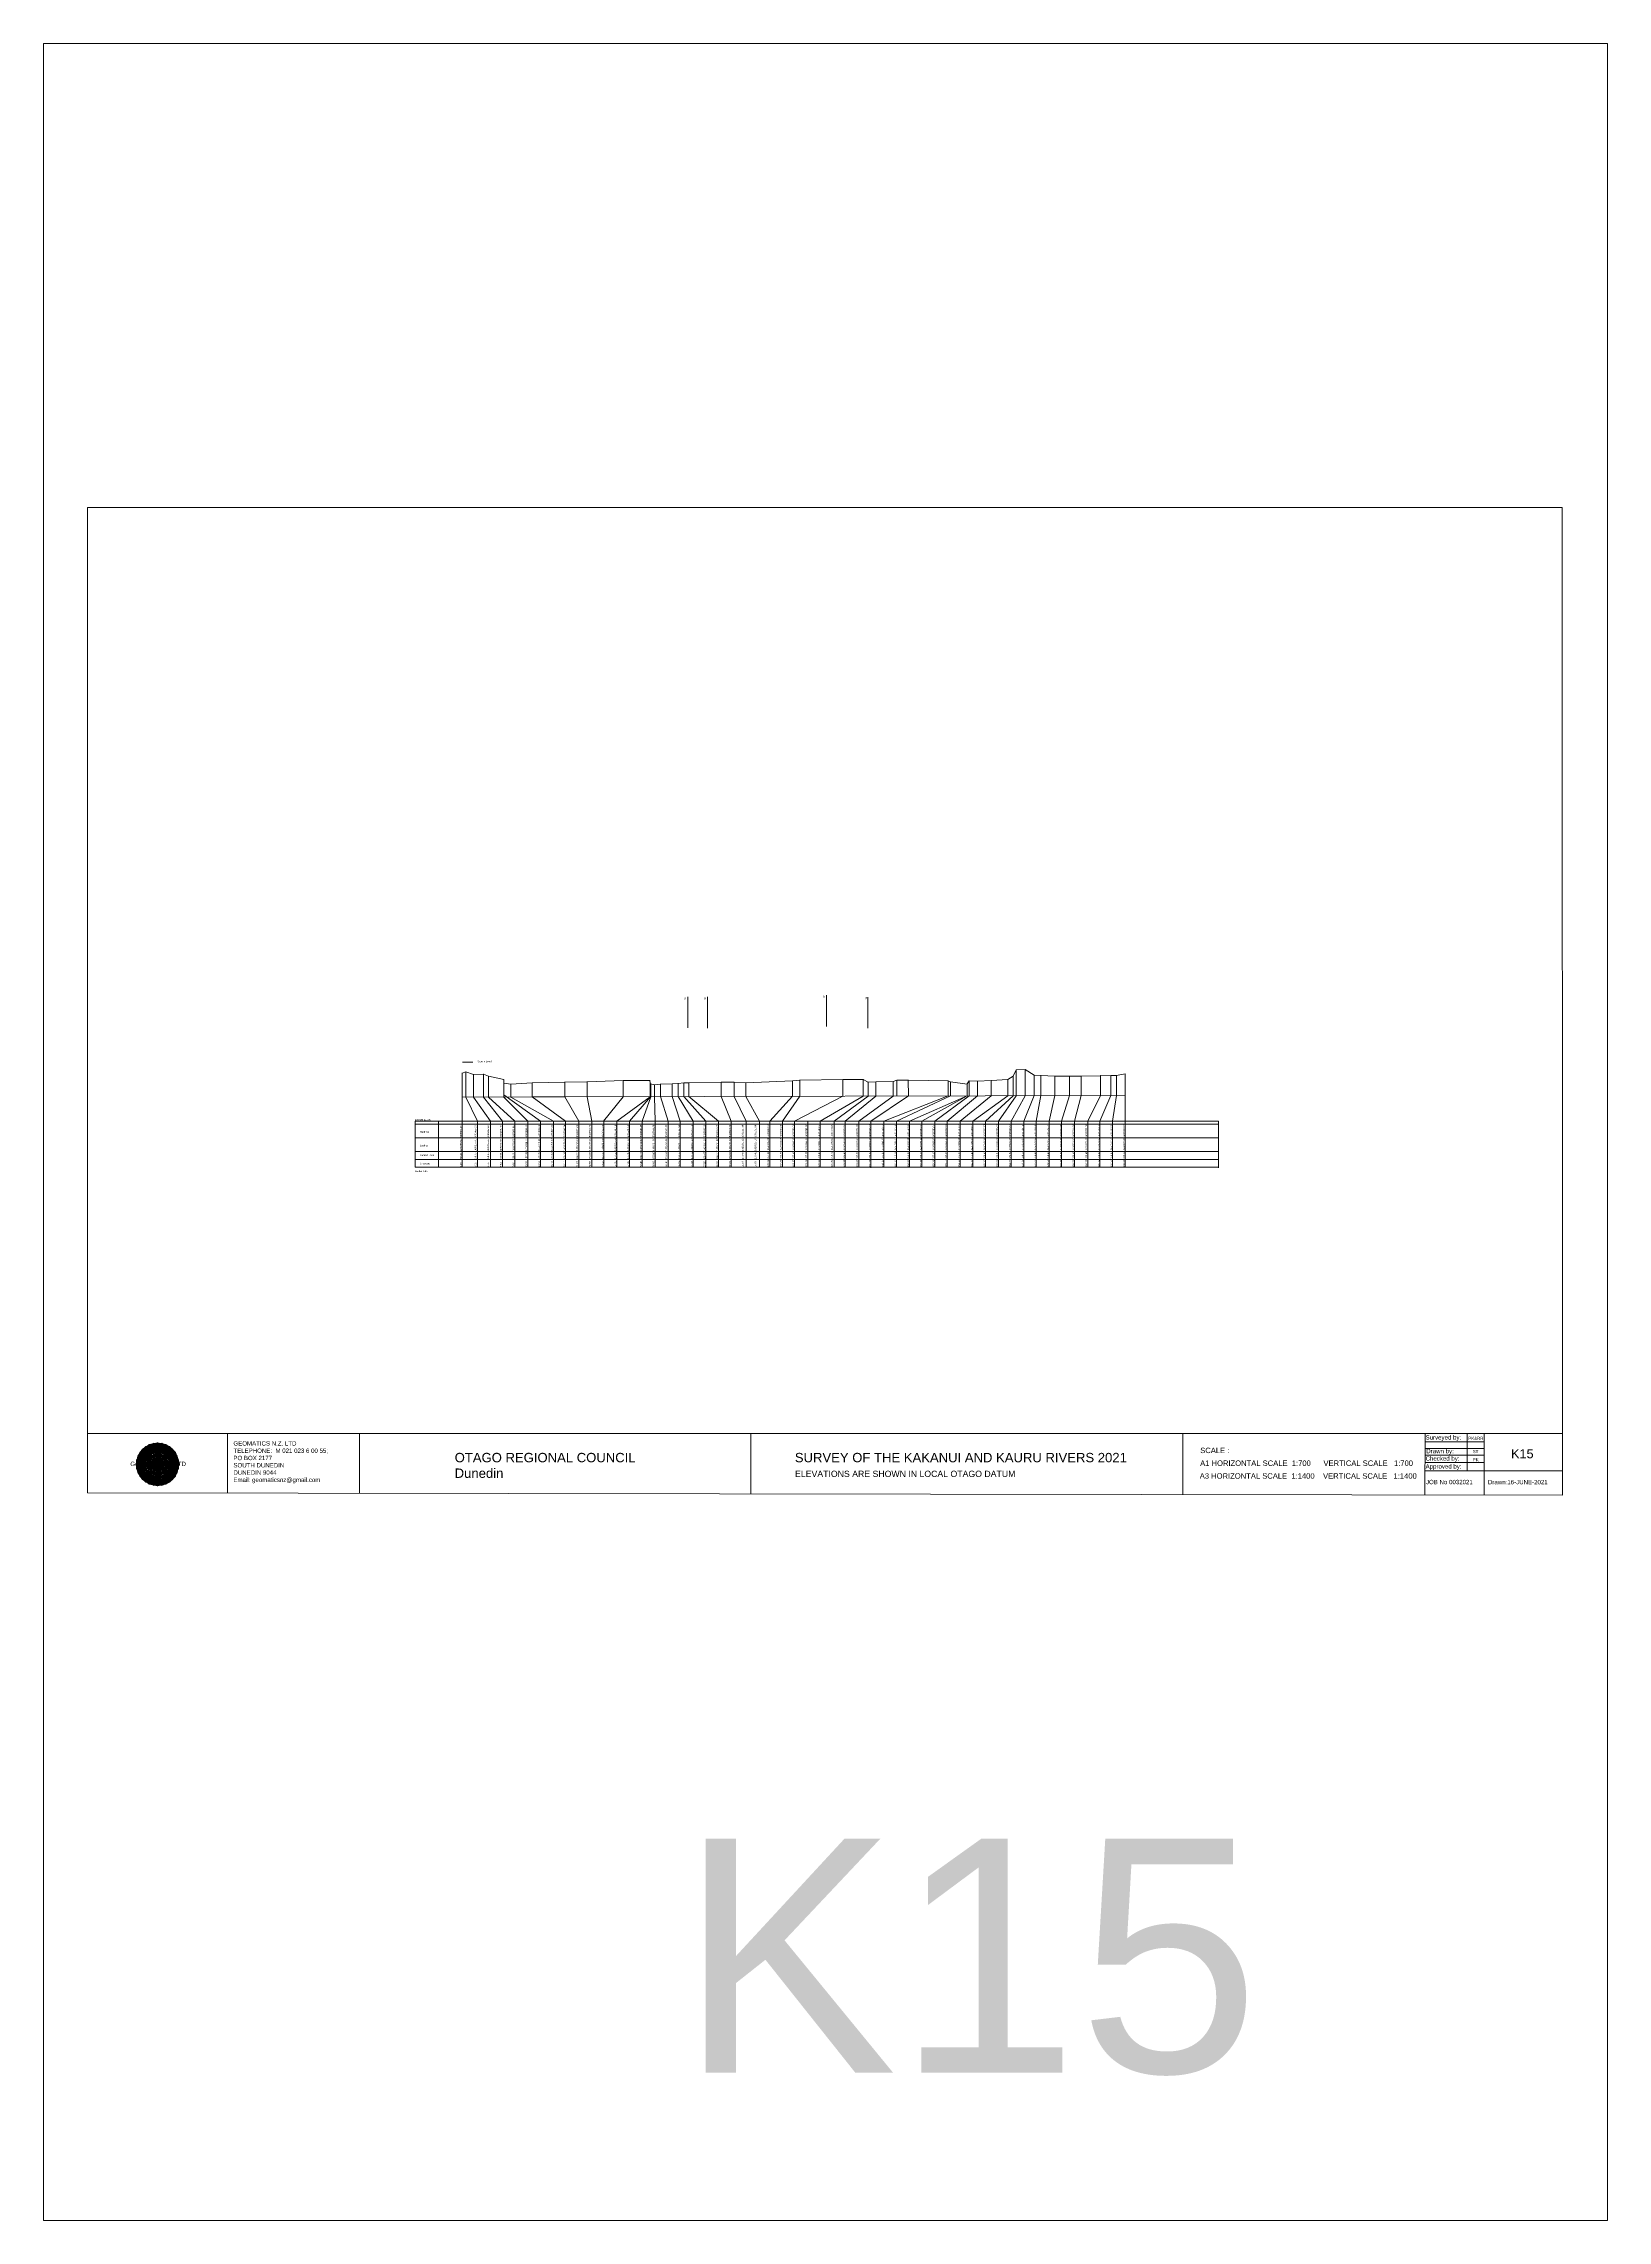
# Model space of a CAD drawing. Header units: millimetres. Extents: x -13804604 to 13046302109, y -19137686871 to 1424964600.
# Drawn here: x -2096874 to -1628470, y -184259 to 467741 of the extents above; entities that cross this region are included whole.
import ezdxf

# ---------------------------------------------------------------- set-up
doc = ezdxf.new("R2010")
doc.units = ezdxf.units.MM
doc.header["$PDMODE"] = 35
doc.header["$PDSIZE"] = 20
doc.layers.get('0').update_dxf_attribs({"lineweight": 0})
doc.layers.add('Datum revision K8-21', color=7, linetype='Continuous', lineweight=0)
doc.layers.add('geo', color=7, linetype='Continuous', lineweight=0)
doc.styles.get("Standard").update_dxf_attribs({"font": 'arial.ttf'})

# ---------------------------------------------------------------- blocks, each defined once
blk = doc.blocks.new('Geomatics_Circle_SPT')
at = {"layer": 'geo', "color": 2, "linetype": 'Continuous', "lineweight": 0}
for p, q in [((0, 25.2), (-25.2, 0)), ((-24.7, 4.9), (-4.9, 24.7)), ((-24.7, -4.9), (4.9, 24.7)), ((4.9, -24.7), (-24.7, 4.9)), ((-24.7, 0), (0, -24.7)), ((-9.7, 23.3), (-23.3, 9.6)), ((9.7, 23.3), (-23.3, -9.7)), ((-23.3, 9.7), (9.7, -23.3)), ((-21, 14), (-14, 21)), ((-21, -14), (14, 21)), ((14, -21), (-21, 14)), ((0, 0), (-17.8, 17.8)), ((0, 0), (-17.8, -17.8)), ((-14, 21), (21, -14)), ((21, 14), (-14, -21)), ((23.3, -9.7), (-9.7, 23.3)), ((-9.7, -23.3), (23.3, 9.7)), ((-4.9, 24.7), (24.7, -4.9)), ((24.7, 4.9), (-4.9, -24.7)), ((25.2, 0), (0, 25.2)), ((0, 0), (17.8, 17.8)), ((0, 0), (17.8, -17.8)), ((0, -24.8), (25.2, 0)), ((4.9, 24.7), (24.7, 4.9)), ((23.3, 9.7), (9.7, 23.3)), ((14, 21), (21, 14)), ((17.8, 18.1), (17.8, 18.1)), ((-4.9, -24.7), (-24.7, -4.9)), ((-23.3, -9.7), (-9.7, -23.3)), ((-14, -21), (-21, -14)), ((-17.8, -17.8), (-17.8, -17.8)), ((24.7, -4.9), (4.9, -24.7)), ((4.9, -24.7), (4.9, -24.7)), ((9.7, -23.3), (23.3, -9.7)), ((21, -14), (14, -21)), ((18.1, -17.8), (18.1, -17.8))]:
    blk.add_line(p, q, dxfattribs=at)
at = {"layer": 'geo', "color": 1, "linetype": 'Continuous', "lineweight": 0}
for p, q in [((-25.2, 0), (9.7, 23.3)), ((-25.2, 0), (-9.6, 23.3)), ((-25.2, 0), (23.3, 9.7)), ((-25.2, 0), (-23.3, 9.7)), ((-23.3, -9.7), (-25.2, 0)), ((-9.6, -23.3), (-25.2, 0)), ((9.7, -23.3), (-25.2, 0)), ((-4.9, 24.8), (-24.7, -4.9)), ((4.9, 24.7), (-24.7, 4.9)), ((14, 21), (-24.7, -4.9)), ((-14, 21), (-24.7, 4.9)), ((21, 14), (-24.7, 4.9)), ((-21, 14), (-24.7, -4.9)), ((0, 0), (-24.7, 4.9)), ((-24.7, 4.9), (-21, -14)), ((-24.7, 4.9), (-4.9, -24.7)), ((-24.7, 4.9), (14, -21)), ((-24.7, 4.9), (-24.7, 4.9)), ((0, 0), (-24.7, -4.9)), ((-23.3, 9.7), (0, 25.2)), ((-23.3, -9.6), (0, 25.2)), ((-23.3, -9.6), (17.8, 17.8)), ((-23.3, 9.7), (-17.8, 17.9)), ((-23.3, -9.6), (-17.8, 17.9)), ((-23.3, 9.7), (17.8, 17.8)), ((-17.8, -17.8), (-23.3, 9.7)), ((0, -25.2), (-23.3, 9.7)), ((-23.3, 9.7), (17.8, -17.8)), ((-23.3, 9.7), (25.2, 0)), ((-23.3, 9.4), (-23.3, 9.4)), ((-23.3, -9.7), (25.2, 0)), ((4.9, 24.8), (-21, -14)), ((-4.9, 24.7), (-21, 14)), ((14, 21), (-21, 14)), ((-14, 21), (-21, -14)), ((0, 0), (-21, 14)), ((-21, 14), (-14, -21)), ((-21, 14), (4.9, -24.7)), ((-21, 14), (-21, 14)), ((24.7, 4.9), (-21, 14)), ((0, 0), (-21, -14)), ((-17.9, 17.6), (-17.9, 17.6)), ((-17.8, 17.8), (9.7, 23.3)), ((-17.8, 17.8), (-9.6, 23.3)), ((-17.8, -17.8), (9.7, 23.3)), ((-17.8, -17.8), (-9.7, 23.3)), ((-9.7, -23.3), (-17.8, 17.8)), ((-17.8, 17.8), (9.7, -23.3)), ((-17.8, 17.8), (23.3, -9.6)), ((-17.8, 17.8), (23.3, 9.7)), ((-17.8, -17.8), (23.3, 9.7)), ((4.9, 24.7), (-14, 21)), ((-4.9, 24.7), (-14, -20.9)), ((0, 0), (-14, 21)), ((-14, 21), (-4.9, -24.7)), ((-14, 21), (-14, 21)), ((24.7, -4.9), (-14, 21)), ((21, 14), (-14, 21)), ((-14, -21), (24.7, 4.9)), ((0, 0), (-14, -21)), ((-9.8, 23.1), (-9.8, 23.1)), ((-9.7, 23.3), (0, 25.2)), ((-9.7, 23.3), (0, -25.2)), ((-9.7, -23.3), (0, 25.2)), ((-9.6, 23.3), (17.8, -17.8)), ((-9.6, 23.3), (25.2, 0)), ((-9.6, 23.3), (17.8, 17.8)), ((-9.6, -23.3), (17.8, 17.9)), ((25.2, 0), (-9.6, -23.3)), ((0, 0), (-4.9, 24.7)), ((-4.9, 24.7), (-4.9, 24.7)), ((21, -14), (-4.9, 24.7)), ((24.8, 4.9), (-4.9, 24.7)), ((14, 21), (-4.9, 24.7)), ((-4.9, -24.7), (21, 14)), ((0, 0), (-4.9, -24.7)), ((-0.2, 25.1), (-0.2, 25.1)), ((0, 25.2), (9.7, -23.3)), ((0, 25.2), (23.3, -9.7)), ((0, 25.2), (23.3, 9.7)), ((0, 25.2), (9.7, 23.3)), ((0, 0), (4.9, 24.7)), ((0, -25.2), (9.7, 23.3)), ((0, 0), (14, 21)), ((0, 0), (21, 14)), ((23.3, 9.7), (0, -25.2)), ((0, 0), (24.8, 4.9)), ((0, 0), (4.9, -24.7)), ((0, 0), (14, -21)), ((0, 0), (21, -14)), ((0, 0), (24.8, -4.9)), ((21, 14), (4.9, 24.8)), ((14, -21), (4.9, 24.7)), ((24.7, -4.9), (4.9, 24.7)), ((4.9, 24.7), (4.9, 24.7)), ((4.9, -24.7), (14, 21)), ((4.9, -24.7), (24.7, 4.9)), ((9.4, 23.3), (9.4, 23.3)), ((9.7, 23.3), (17.8, -17.8)), ((9.7, 23.3), (25.2, 0)), ((9.7, 23.3), (17.8, 17.9)), ((17.8, 17.8), (9.7, -23.3)), ((25.2, 0), (9.7, -23.3)), ((21, -14), (14, 21)), ((24.7, 4.9), (14, 21)), ((14, 21), (14, 21)), ((14, -21), (21, 14)), ((17.6, 17.9), (17.6, 17.9)), ((17.8, 17.8), (23.3, -9.7)), ((17.8, 17.8), (23.3, 9.7)), ((23.3, 9.7), (17.8, -17.8)), ((24.7, -4.9), (21, 14)), ((21, 14), (21, 14)), ((21, -14), (24.7, 4.9)), ((23.1, 9.8), (23.1, 9.8)), ((23.3, 9.7), (25.2, 0)), ((25.2, 0), (23.3, -9.6)), ((24.7, 4.9), (24.7, 4.9)), ((25.1, 0.2), (25.1, 0.2)), ((-25.2, 0), (23.3, -9.7)), ((-25.1, -0.2), (-25.1, -0.2)), ((-24.7, -4.9), (-24.7, -4.9)), ((-24.7, -4.9), (-14, -21)), ((-24.7, -4.9), (4.9, -24.7)), ((-24.7, -4.9), (21, -14)), ((-17.8, -17.8), (-23.3, -9.7)), ((0, -25.2), (-23.3, -9.6)), ((17.8, -17.8), (-23.3, -9.6)), ((-23.1, -9.8), (-23.1, -9.8)), ((-21, -14), (24.7, -4.9)), ((-21, -14), (-21, -14)), ((-21, -14), (-4.9, -24.7)), ((-21, -14), (14, -21)), ((23.3, -9.7), (-17.8, -17.8)), ((-9.6, -23.3), (-17.8, -17.8)), ((9.7, -23.3), (-17.8, -17.8)), ((-17.6, -17.9), (-17.6, -17.9)), ((-14, -21), (21, -14)), ((-14, -21), (-14, -21)), ((-14, -21), (4.9, -24.7)), ((17.8, -17.8), (-9.7, -23.3)), ((0, -25.2), (-9.7, -23.3)), ((-9.4, -23.3), (-9.4, -23.3)), ((-4.9, -24.7), (24.7, -4.9)), ((-4.9, -24.7), (14, -21)), ((-4.9, -24.7), (-4.9, -24.7)), ((23.3, -9.6), (0, -25.2)), ((9.7, -23.3), (0, -25.2)), ((0.2, -25.1), (0.2, -25.1)), ((4.9, -24.7), (21, -14)), ((4.9, -24.7), (4.9, -24.7)), ((17.8, -17.8), (9.7, -23.3)), ((9.8, -23.1), (9.8, -23.1)), ((14, -21), (24.7, -4.9)), ((14, -21), (14, -21)), ((23.3, -9.6), (17.8, -17.8)), ((17.9, -17.6), (17.9, -17.6)), ((21, -14), (21, -14)), ((23.3, -9.4), (23.3, -9.4)), ((24.7, -4.9), (24.7, -4.9))]:
    blk.add_line(p, q, dxfattribs=at)
at = {"layer": 'geo', "color": 114, "linetype": 'Continuous', "lineweight": 0}
for p, q in [((17.9, 17.8), (-25.2, 0)), ((-24.7, 4.9), (14, 21)), ((-24.7, -4.9), (21, 14)), ((-14, -21), (-24.7, 4.9)), ((9.7, 23.3), (-23.3, 9.7)), ((0, 0), (-23.3, 9.7)), ((-23.3, 9.7), (-9.7, -23.3)), ((0, 0), (-23.3, -9.7)), ((-4.9, -24.7), (-21, 14)), ((-20.9, 14), (4.9, 24.7)), ((24.8, 4.9), (-20.9, -14)), ((0, 25.2), (-17.8, 17.8)), ((-17.8, 17.8), (0, -25.2)), ((-14, 21), (-4.9, 24.7)), ((4.9, -24.7), (-14, 21)), ((0, 0), (-9.7, 23.3)), ((0, 0), (-9.7, -23.3)), ((-4.9, 24.7), (14, -21)), ((17.8, -17.8), (0, 25.2)), ((0, 0), (9.7, 23.3)), ((0, 0), (23.3, 9.7)), ((0, 0), (9.7, -23.3)), ((0, 0), (23.3, -9.7)), ((4.9, 24.7), (21, -14)), ((23.3, -9.7), (9.7, 23.3)), ((14, 21), (24.7, -4.9)), ((25.2, 0), (17.8, 17.8)), ((21, 14), (24.7, 4.9)), ((-25.2, 0), (-17.8, -17.8)), ((-21, -14), (-24.7, -4.9)), ((-17.8, -17.8), (25.2, 0)), ((24.8, -4.9), (-14, -21)), ((-9.6, -23.3), (23.3, -9.7)), ((21, -14), (-4.9, -24.8)), ((0, -25.2), (17.9, -17.8)), ((14, -21), (4.9, -24.8))]:
    blk.add_line(p, q, dxfattribs=at)
at = {"layer": 'geo', "color": 250, "linetype": 'Continuous', "lineweight": 0}
for p, q in [((0, 0), (-25.2, 0)), ((24.7, 4.9), (-24.7, 4.9)), ((-24.7, 4.9), (-24.7, -4.9)), ((-23.3, 9.7), (23.3, 9.7)), ((-23.3, 9.7), (-23.3, 9.7)), ((-23.3, -9.7), (-23.3, 9.7)), ((21, 14), (-21, 14)), ((-21, 14), (-21, -14)), ((-17.8, 17.8), (17.8, 17.8)), ((-17.8, -17.8), (-17.8, 17.8)), ((-14, 21), (-14, 21)), ((14, 21), (-14, 21)), ((-14, 20.9), (-14, -21)), ((-9.7, 23.3), (9.7, 23.3)), ((-9.7, -23.3), (-9.7, 23.3)), ((-4.9, 24.7), (4.9, 24.7)), ((-4.9, 24.7), (-4.9, -24.7)), ((0, 0), (0, 25.2)), ((0, 0), (0, -25.2)), ((0, 0), (25.2, 0)), ((4.9, 24.7), (4.9, -24.7)), ((9.7, -23.3), (9.7, 23.3)), ((14, 21), (14, -21)), ((17.8, -17.8), (17.8, 17.8)), ((21, 14), (21, 14)), ((21, -14), (21, 14)), ((23.3, 9.7), (23.3, -9.7)), ((24.7, 4.9), (24.7, 4.9)), ((24.7, -4.9), (24.7, 4.9)), ((-24.7, -4.9), (24.7, -4.9)), ((23.3, -9.7), (-23.3, -9.7)), ((-21, -14), (21, -14)), ((17.8, -17.8), (-17.8, -17.8)), ((-14, -21), (14, -21)), ((9.7, -23.3), (-9.7, -23.3)), ((-4.9, -24.7), (4.9, -24.7))]:
    blk.add_line(p, q, dxfattribs=at)
blk = doc.blocks.new('GeomaticsNZ TITLE BLOCK')
at = {"color": 7, "linetype": 'Continuous', "lineweight": 0}
for p, q in [((0, 94.9), (0, 1579.2)), ((0, 1579.2), (2363.4, 1579.2)), ((2363.4, 1579.2), (2364, 94.9)), ((2364, 94.9), (0, 94.9)), ((0, 94.9), (0, 0)), ((15.9, 94.9), (2364, 94.9)), ((224.3, 95.2), (224.3, -0.3)), ((2364, 94.9), (382.6, 94.9)), ((435.8, 95.2), (435.8, -0.7)), ((1063.4, 94.9), (1063.4, -2.4)), ((1755.4, 94.9), (1755.4, -2.6)), ((2143.9, 94.9), (2143.7, -3)), ((2143.9, 81.9), (2238.6, 81.7)), ((2143.9, 71), (2238.6, 71)), ((2211.5, 94.9), (2211.5, 36.1)), ((2238.6, 94.8), (2238.6, -3.2)), ((2364, -3.5), (2364, 94.9)), ((2143.6, 60.4), (2238.6, 60.4)), ((2143.8, 48.6), (2238.6, 48.6)), ((2143.8, 35.4), (2364, 35.3)), ((0, 0), (2364, -3.5))]:
    blk.add_line(p, q, dxfattribs=at)
at = {"color": 7, "linetype": 'Continuous', "lineweight": 0, "xscale": 1.36, "yscale": 1.36, "zscale": 1.36}
blk.add_blockref('Geomatics_Circle_SPT', (112.4, 45.7), dxfattribs=at)
at = {"color": 7, "linetype": 'Continuous', "lineweight": 0}
for s, p in [('PK&RR', (2213.2, 84.8)), ('ST', (2220.3, 63.6)), ('PK', (2220.4, 50.6))]:
    blk.add_text(s, height=5, dxfattribs=at).set_placement(p)
at = {"color": 7, "linetype": 'Continuous', "lineweight": 0, "attachment_point": 1}
for s, width, heights, insert, char_height in [('{\\C256;GEOMATICS N.Z. LTD                   \\PTELEPHONE:  M 021 023 6 00 55;\\PPO BOX 2177\\PSOUTH DUNEDIN\\PDUNEDIN 9044\\PEmail: geomaticsnz@gmail.com}', 3535.727, [94.7], (234, 82.7), 7), ('{\\C256;Surveyed by:}', 3535.727, [0], (2144.7, 92.4), 7), ('{\\C256;Drawn by:}', 3535.727, [0], (2145.8, 70.4), 7), ('{\\C256;Geomatics N.Z. LTD                   }', 125.079, [15.8], (68.8, 49.9), 7), ('{\\C256;OTAGO REGIONAL COUNCIL\\PDunedin}', 3535.727, [0], (588.6, 64), 15), ('{\\C256;SURVEY OF THE KAKANUI AND KAURU RIVERS 2021}', 3535.727, [0], (1133.8, 64), 15), ('{\\C256;ELEVATIONS ARE SHOWN IN LOCAL OTAGO DATUM}', 3535.727, [0], (1134.1, 35.4), 10), ('{\\C256;Approved by:}', 3535.727, [0], (2144.7, 45.9), 7), ('{\\C256;Checked by:}', 3535.727, [0], (2144.7, 58.6), 7), ('{\\C256;JOB No 0032021}', 3535.727, [0], (2145.3, 20.8), 7), ('{\\C256;Drawn:16-JUNE-2021}', 3535.727, [0], (2244.7, 20.7), 7)]:
    blk.add_mtext_dynamic_manual_height_columns(s, width=width, gutter_width=159, heights=heights, dxfattribs=dict(at, insert=insert, char_height=char_height))

msp = doc.modelspace()

# ---------------------------------------------------------------- linework, layer by layer
at = {"lineweight": 0}
for p, q in [((-1971511.427, 159405), (-1971511.427, 135602.182)), ((-1772913.357, 159180), (-1772913.357, 131248.305)), ((-1968094.538, 152177.027), (-1962964.289, 145000)), ((-1965067.792, 152185.085), (-1959406.363, 145000)), ((-1963584.923, 152189.033), (-1955753.499, 145000)), ((-1959025.095, 152201.172), (-1951872.671, 145000)), ((-1959000.073, 152827.484), (-1948054.44, 145000)), ((-1944152.745, 145000), (-1956884.498, 152206.871)), ((-1950498.746, 152223.871), (-1940502.979, 145000)), ((-1934043.251, 152267.68), (-1932648.86, 145000)), ((-1923247.463, 152296.421), (-1929159.811, 145000)), ((-1915208.927, 152317.821), (-1925174.516, 145000)), ((-1915116.659, 152318.067), (-1921383.139, 145000)), ((-1915029.132, 152318.3), (-1917607.826, 145000)), ((-1913919.802, 152321.253), (-1913720.164, 145000)), ((-1912123.619, 152326.035), (-1909816.334, 145000)), ((-1908609.451, 152335.39), (-1906175.135, 145000)), ((-1906777.498, 152340.267), (-1902326.236, 145000)), ((-1962964.289, 131248.305), (-1962964.289, 145000)), ((-1959406.363, 145000), (-1959406.363, 131248.305)), ((-1955753.499, 145000), (-1955753.499, 131248.305)), ((-1951872.671, 145000), (-1951872.671, 131248.305)), ((-1948054.44, 145000), (-1948054.44, 131248.305)), ((-1944152.745, 145000), (-1944152.745, 131248.305)), ((-1940502.979, 145000), (-1940502.979, 131248.305)), ((-1932648.86, 145000), (-1932648.86, 131248.305)), ((-1929046.218, 145000), (-1929046.218, 131248.305)), ((-1925174.516, 145000), (-1925174.516, 131248.305)), ((-1921383.139, 145000), (-1921383.139, 131248.305)), ((-1917607.826, 145000), (-1917607.826, 131248.305)), ((-1913720.164, 145000), (-1913720.164, 131248.305)), ((-1909816.334, 145000), (-1909816.334, 131248.305)), ((-1906175.135, 145000), (-1906175.135, 131248.305)), ((-1902326.236, 145000), (-1902326.236, 131248.305)), ((-1898526.951, 145000), (-1898526.951, 131025.918)), ((-1894739.439, 145000), (-1894739.439, 131248.305)), ((-1890879.968, 145000), (-1890879.968, 131248.305)), ((-1886469.217, 145000), (-1886469.217, 131248.305)), ((-1882471.901, 145000), (-1882471.901, 131248.305)), ((-1879356.796, 145000), (-1879356.796, 131248.305)), ((-1875589.049, 145000), (-1875589.049, 131248.305)), ((-1871911.783, 145000), (-1871911.783, 131248.305)), ((-1867940.481, 145000), (-1867940.481, 131248.305)), ((-1864231.292, 145000), (-1864231.292, 131248.305)), ((-1860048.039, 145000), (-1860048.039, 131248.305)), ((-1856785.554, 145000), (-1856785.554, 131248.305)), ((-1852736.519, 145000), (-1852736.519, 131248.305)), ((-1845235.331, 145000), (-1845235.331, 131248.305)), ((-1841386.432, 145000), (-1841386.432, 131248.305)), ((-1837467.573, 145000), (-1837467.573, 131248.305)), ((-1833801.086, 145000), (-1833801.086, 131248.305)), ((-1829920.161, 145000), (-1829920.161, 131248.305)), ((-1826187.756, 145000), (-1826187.756, 131248.305)), ((-1822335.644, 145000), (-1822335.644, 131248.305)), ((-1818505.193, 145000), (-1818505.193, 131248.305)), ((-1814739.208, 145000), (-1814739.208, 131248.305)), ((-1810905.958, 145000), (-1810905.958, 131248.305)), ((-1807079.549, 145000), (-1807079.549, 131248.305)), ((-1803296.36, 145000), (-1803296.36, 131248.305)), ((-1799556.389, 145000), (-1799556.389, 131248.305)), ((-1795708.319, 145000), (-1795708.319, 131248.305)), ((-1791982.341, 145000), (-1791982.341, 131248.305)), ((-1788076.852, 145000), (-1788076.852, 131248.305)), ((-1784149.701, 145000), (-1784149.701, 131248.305)), ((-1780480.001, 145000), (-1780480.001, 131248.305)), ((-1776756.199, 145000), (-1776756.199, 131248.305))]:
    msp.add_line(p, q, dxfattribs=at)
at = {"color": 1, "linetype": 'Continuous', "lineweight": 0}
msp.add_line((-1971346.786, 162675.782), (-1968274.613, 162675.782), dxfattribs=at)
at = {"color": 7, "lineweight": 0}
for p, q in [((-1968094.538, 158945), (-1968094.538, 152177.027)), ((-1965067.792, 159055), (-1965067.792, 152185.085)), ((-1963584.923, 158415), (-1963584.923, 152189.033)), ((-1959025.095, 157425), (-1959025.095, 152201.172)), ((-1950498.746, 156495), (-1950498.746, 152223.871)), ((-1940732.091, 156706), (-1940720.228, 152249.904)), ((-1934043.251, 156816), (-1934043.251, 152267.68)), ((-1923247.463, 157166), (-1923247.463, 152296.421)), ((-1903619.208, 156507), (-1903619.208, 152348.676)), ((-1893871.118, 156617), (-1893871.118, 152374.627)), ((-1890071.764, 156687), (-1890071.764, 152384.742)), ((-1872516.999, 157077), (-1872516.999, 152431.477)), ((-1870404.239, 157288), (-1870404.239, 152437.101)), ((-1857435.322, 157468), (-1857435.322, 152471.628)), ((-1851356.011, 157408), (-1851356.011, 152487.812)), ((-1849940.182, 156628), (-1849940.182, 152491.582)), ((-1847605.746, 156718), (-1847605.746, 152497.796)), ((-1842430.174, 156818), (-1842430.174, 152511.575)), ((-1841278.94, 157278), (-1841278.94, 152514.64)), ((-1825970.398, 157065.32), (-1825970.398, 152555.395)), ((-1825226.917, 156739), (-1825226.917, 152557.374)), ((-1819644.862, 157029), (-1819644.862, 152572.235)), ((-1817162.812, 156999), (-1817162.812, 152578.842)), ((-1813051.996, 157129), (-1813051.996, 152589.786)), ((-1808103.674, 157469), (-1808103.674, 152602.96)), ((-1806458.074, 158459), (-1806458.074, 152607.341)), ((-1805543.968, 160339), (-1805543.968, 152609.775)), ((-1802884.268, 160419), (-1802884.268, 152616.855)), ((-1800221.587, 158740), (-1800221.587, 152623.944)), ((-1798148.188, 158620), (-1798148.188, 152629.464)), ((-1793984.942, 158490), (-1793984.942, 152640.547)), ((-1789638.683, 158440), (-1789638.683, 152652.118)), ((-1786075.54, 158470), (-1786075.54, 152661.604)), ((-1780272.622, 158610), (-1780272.622, 152677.053)), ((-1777213.827, 158620), (-1777213.827, 152685.196)), ((-1775534.32, 158670), (-1775534.32, 152689.667)), ((-1959000.073, 156345), (-1959000.073, 152827.484)), ((-1956884.498, 156095), (-1956884.498, 152206.871)), ((-1915208.927, 156446), (-1915208.927, 152317.821)), ((-1915116.659, 156186), (-1915116.659, 152318.067)), ((-1915029.132, 156164.061), (-1915029.132, 152318.3)), ((-1913919.802, 155886), (-1913919.802, 152321.253)), ((-1912123.619, 156056), (-1912123.619, 152326.035)), ((-1908609.451, 156176), (-1908609.451, 152335.39)), ((-1906777.498, 156316), (-1906777.498, 152340.267)), ((-1905057.599, 156467), (-1905057.599, 152344.846)), ((-1886513.051, 156477), (-1886502.181, 152394.245)), ((-1820268.153, 156089), (-1820268.153, 152570.575)), ((-1820215.711, 156119), (-1820215.711, 152570.715)), ((-1744935.027, 145000), (-1744935.027, 131025.918))]:
    msp.add_line(p, q, dxfattribs=at)
at = {"color": 7, "linetype": 'Continuous', "lineweight": 0}
for p, q in [((-1971511.427, 152167.931), (-1950498.746, 152223.871)), ((-1978582.016, 145000), (-1978582.016, 131248.305)), ((-1985595.165, 135911.263), (-1744935.027, 135911.263)), ((-1985595.165, 133454.74), (-1744935.027, 133454.74)), ((-1982414.001, 129878.784), (-1982414.001, 129878.784))]:
    msp.add_line(p, q, dxfattribs=at)
at = {"color": 1, "lineweight": 0}
msp.add_lwpolyline([(-1971511.427, 159405), (-1970423.889, 159775), (-1968094.538, 158945), (-1965067.792, 159055), (-1963584.923, 158415), (-1959025.095, 157425), (-1959000.073, 156345), (-1956884.498, 156095), (-1950498.746, 156495), (-1940732.091, 156706), (-1934043.251, 156816), (-1923247.463, 157166), (-1915257.616, 157196), (-1915208.927, 156446), (-1915116.659, 156186), (-1913919.802, 155886), (-1912123.619, 156056), (-1908609.451, 156176), (-1906777.498, 156316), (-1905057.599, 156467), (-1903619.208, 156507), (-1893871.118, 156617), (-1890071.764, 156687), (-1886513.051, 156477), (-1872516.999, 157077), (-1870404.239, 157288), (-1857435.322, 157468), (-1851356.011, 157468), (-1849940.182, 156628), (-1847605.746, 156718), (-1842430.174, 156818), (-1841278.94, 157278), (-1837875.16, 157218), (-1825978.782, 157069), (-1825226.917, 156739), (-1820268.153, 156089), (-1820215.711, 156119), (-1819644.862, 157029), (-1817162.812, 156999), (-1813051.996, 157129), (-1808103.674, 157469), (-1806458.074, 158459), (-1805543.968, 160339), (-1802884.268, 160419), (-1800221.587, 158740), (-1798148.188, 158620), (-1793984.942, 158490), (-1789638.683, 158440), (-1786075.54, 158470), (-1780272.622, 158610), (-1777213.827, 158620), (-1775534.32, 158670), (-1772913.357, 159180)], dxfattribs=at)
at = {"color": 7, "lineweight": 0}
for points in [[(-1970423.889, 159775), (-1970403.645, 152170.88)], [(-1772913.357, 152696.645), (-1940720.228, 152249.904), (-1950498.746, 152249.904)], [(-1978582.016, 131248.305), (-1985595.165, 131248.305), (-1985595.165, 145000), (-1744935.027, 145000)], [(-1985595.165, 144076.552), (-1744935.027, 144076.552)], [(-1971511.427, 133454.74), (-1971511.427, 131248.305), (-1744935.027, 131248.305)], [(-1966937.56, 135602.182), (-1966937.56, 131248.305)]]:
    msp.add_lwpolyline(points, dxfattribs=at)
at = {"lineweight": 0}
for points in [[(-1870404.239, 157288), (-1870391.325, 152437.136), (-1875589.049, 145000)], [(-1837875.16, 157218), (-1837862.663, 152523.735), (-1849093.344, 145000), (-1849093.344, 131025.918)], [(-1970403.645, 152170.88), (-1966937.56, 145000), (-1966937.56, 135602.182)], [(-1940720.228, 152249.904), (-1936574.684, 145000), (-1936574.684, 131025.918)], [(-1905057.599, 152344.846), (-1898526.951, 145000)], [(-1903619.208, 152348.676), (-1894739.439, 145000)], [(-1893871.118, 152374.627), (-1890879.968, 145000)], [(-1890071.764, 152384.742), (-1886469.217, 145000)], [(-1886502.181, 152394.245), (-1882471.901, 145000)], [(-1872516.999, 152431.477), (-1879356.796, 145000)], [(-1971511.427, 145000), (-1971511.427, 131248.305), (-1978582.016, 131248.305)]]:
    msp.add_lwpolyline(points, dxfattribs=at)
at = {"color": 7, "linetype": 'Continuous', "lineweight": 0}
msp.add_lwpolyline([(-1985595.165, 139999.492), (-1744935.027, 139999.492)], dxfattribs=at)
at = {"lineweight": 0}
for p in [(-1971511.427, 159405), (-1970423.889, 159775), (-1968094.538, 158945), (-1965067.792, 159055), (-1963584.923, 158415), (-1959025.095, 157425), (-1950498.746, 156495), (-1940732.091, 156706), (-1934043.251, 156816), (-1923247.463, 157166), (-1915257.616, 157196), (-1905057.599, 156467), (-1903619.208, 156507), (-1893871.118, 156617), (-1890071.764, 156687), (-1886513.051, 156477), (-1872516.999, 157077), (-1870404.239, 157288), (-1857435.322, 157468), (-1851356.011, 157408), (-1849940.182, 156628), (-1847605.746, 156718), (-1842430.174, 156818), (-1841278.94, 157278), (-1837875.16, 157218), (-1825978.782, 157069), (-1825226.917, 156739), (-1819644.862, 157029), (-1817162.812, 156999), (-1813051.996, 157129), (-1808103.674, 157469), (-1806458.074, 158459), (-1805543.968, 160339), (-1802884.268, 160419), (-1800221.587, 158740), (-1798148.188, 158620), (-1793984.942, 158490), (-1789638.683, 158440), (-1786075.54, 158470), (-1780272.622, 158610), (-1777213.827, 158620), (-1775534.32, 158670), (-1772913.357, 159180), (-1959000.073, 156345), (-1956884.498, 156095), (-1915208.927, 156446), (-1915116.659, 156186), (-1913919.802, 155886), (-1912123.619, 156056), (-1908609.451, 156176), (-1906777.498, 156316), (-1820268.153, 156089), (-1820215.711, 156119)]:
    msp.add_point(p, dxfattribs=at)
at = {"linetype": 'Continuous', "lineweight": 0}
msp.add_point((-1985595.165, 145000), dxfattribs=at)
at = {"layer": 'Datum revision K8-21'}
for p, q in [((-1862382.071, 173374.523), (-1862382.071, 182699.482)), ((-1903951.944, 172893.776), (-1903951.944, 182218.734)), ((-1898045.709, 172850.325), (-1898045.709, 182175.284)), ((-1850025.383, 172815.902), (-1850025.383, 182140.861)), ((-1857435.322, 152471.628), (-1871911.783, 145000)), ((-1851356.011, 152487.812), (-1864231.292, 145000)), ((-1849940.182, 152491.582), (-1860048.039, 145000)), ((-1847605.746, 152497.796), (-1856785.554, 145000)), ((-1842430.174, 152511.575), (-1852736.519, 145000)), ((-1825970.398, 152555.395), (-1845235.331, 145000)), ((-1825226.917, 152557.374), (-1841386.432, 145000)), ((-1820268.153, 152570.575), (-1837467.573, 145000)), ((-1820215.711, 152570.715), (-1833801.086, 145000)), ((-1819644.862, 152572.235), (-1829920.161, 145000)), ((-1817162.812, 152578.842), (-1826187.756, 145000)), ((-1813051.996, 152589.786), (-1822335.644, 145000)), ((-1808103.674, 152602.96), (-1818505.193, 145000)), ((-1806458.074, 152607.341), (-1814739.208, 145000)), ((-1805543.968, 152609.775), (-1810905.958, 145000)), ((-1802884.268, 152616.855), (-1807079.549, 145000)), ((-1800221.587, 152623.944), (-1803296.36, 145000)), ((-1798148.188, 152629.464), (-1799556.389, 145000)), ((-1793984.942, 152640.547), (-1795708.319, 145000)), ((-1789638.683, 152652.118), (-1791982.341, 145000)), ((-1786075.54, 152661.604), (-1788076.852, 145000)), ((-1780272.622, 152677.053), (-1784149.701, 145000)), ((-1777213.827, 152685.196), (-1780480.001, 145000)), ((-1775534.32, 152689.667), (-1776756.199, 145000))]:
    msp.add_line(p, q, dxfattribs=at)
at = {"layer": 'Datum revision K8-21', "color": 32, "true_color": 0xcd6928}
msp.add_lwpolyline([(-2096874.3, 467741.201), (-1628470.365, 467741.201), (-1628470.365, -184259.248), (-2096874.3, -184259.248)], close=True, dxfattribs=at)

# ---------------------------------------------------------------- block references
at = {"color": 7, "linetype": 'Continuous', "lineweight": 0, "xscale": 186.8759599228005, "yscale": 186.8759599228005, "zscale": 186.8759599228005}
msp.add_blockref('GeomaticsNZ TITLE BLOCK', (-2083730.551, 33671.502), dxfattribs=at)

# ---------------------------------------------------------------- texts
at = {"color": 7, "linetype": 'Continuous', "lineweight": 0}
for s, height, p in [('Ground Level', 500, (-1966915.84, 162653.578)), ('DATUM 145.00', 500, (-1985665.912, 145146.766)), ('Easting', 500, (-1984141.711, 137481.59)), ('Northing', 500, (-1984068.906, 141560.657)), ('Ground Level', 500, (-1984123.634, 134533.521)), ('Chainage', 500, (-1984121.247, 132077.102)), ('Section K15', 500, (-1985665.923, 129797.682)), ('SCALE :  ', 1629.1211, (-1750443.134, 45568.609)), ('K15', 2715.2018, (-1657348.228, 44026.481)), ('A3 HORIZONTAL SCALE  1:1400    VERTICAL SCALE   1:1400 ', 1629.12108, (-1750582.071, 37900.739)), ('A1 HORIZONTAL SCALE  1:700      VERTICAL SCALE   1:700 ', 1629.12108, (-1750459.799, 41734.674))]:
    msp.add_text(s, height=height, dxfattribs=at).set_placement(p)
at = {"color": 7, "linetype": 'Continuous', "lineweight": 0, "insert": (-1906587.572, -69958.612), "char_height": 70000, "attachment_point": 1}
msp.add_mtext_dynamic_manual_height_columns('K15', width=97508.68034, gutter_width=25000, heights=[0], dxfattribs=at)
at = {"layer": 'Datum revision K8-21'}
for s, p in [('1.09    159.41  1426255.84  5005901.62', (-1971630.84, 131221.276)), ('2.18    159.78  1426255.65  5005900.53', (-1967275.518, 131276.869)), ('4.51    158.95  1426255.85  5005898.20', (-1963463.632, 131288.465)), ('7.54    159.06  1426256.09  5005895.18', (-1959652.087, 131264.25)), ('9.02    158.42  1426255.87  5005893.69', (-1955840.543, 131268.342)), ('13.58   157.43  1426258.44  5005889.40', (-1952028.657, 131221.276)), ('13.60   156.35  1426258.61  5005889.41', (-1948216.771, 131221.276)), ('15.72   156.10  1426259.00  5005887.33', (-1944404.885, 131221.276)), ('22.11   156.50  1426258.20  5005880.74', (-1940593, 131276.869)), ('31.87   156.71  1426259.34  5005871.04', (-1936781.455, 131268.001)), ('38.56   156.82  1426259.49  5005864.33', (-1932969.569, 131268.001)), ('49.36   157.17  1426260.05  5005853.54', (-1929157.683, 131288.465)), ('57.35   157.20  1426260.74  5005845.58', (-1925345.798, 131268.342)), ('57.39   156.45  1426261.06  5005845.56', (-1921533.912, 131268.342)), ('57.49   156.19  1426260.87  5005845.45', (-1917722.026, 131268.342)), ('58.68   155.89  1426261.00  5005844.26', (-1913910.481, 131268.342)), ('60.48   156.06  1426260.56  5005842.42', (-1910098.937, 131271.071)), ('63.99   156.18  1426261.12  5005838.94', (-1906287.392, 131271.071)), ('65.83   156.32  1426261.22  5005837.11', (-1902475.506, 131271.071)), ('67.55   156.47  1426261.29  5005835.39', (-1898663.621, 131271.071)), ('68.98   156.51  1426261.57  5005833.97', (-1894851.735, 131271.071)), ('78.73   156.62  1426262.07  5005824.23', (-1891039.849, 131264.25)), ('82.53   156.69  1426262.82  5005820.48', (-1887227.963, 131269.024)), ('86.09   156.48  1426263.19  5005816.94', (-1883416.078, 131269.024)), ('100.09  157.08  1426265.21  5005803.07', (-1879604.192, 131221.276)), ('102.20  157.29  1426264.68  5005800.90', (-1875792.306, 131221.276)), ('115.17  157.47  1426266.36  5005788.03', (-1871980.761, 131221.276)), ('121.25  157.41  1426266.06  5005781.90', (-1868168.876, 131221.276)), ('122.66  156.63  1426266.42  5005780.51', (-1864357.331, 131221.276)), ('125.00  156.72  1426266.80  5005778.20', (-1860545.445, 131221.276)), ('130.17  156.82  1426266.86  5005773.01', (-1856733.9, 131221.276)), ('131.32  157.28  1426267.04  5005771.87', (-1852922.015, 131221.276)), ('134.73  157.22  1426267.23  5005768.47', (-1849110.129, 131221.276)), ('146.63  157.07  1426268.28  5005756.62', (-1845298.243, 131221.276)), ('147.38  156.74  1426268.45  5005755.88', (-1841486.357, 131221.276)), ('152.34  156.09  1426269.11  5005750.96', (-1837674.472, 131221.276)), ('152.39  156.12  1426269.14  5005750.91', (-1833862.586, 131221.276)), ('152.96  157.03  1426268.83  5005750.31', (-1830050.7, 131221.276)), ('155.44  157.00  1426268.96  5005747.83', (-1826238.814, 131221.276)), ('159.55  157.13  1426269.61  5005743.76', (-1822426.928, 131221.276)), ('164.50  157.47  1426269.33  5005738.77', (-1818615.043, 131221.276)), ('166.15  158.46  1426269.94  5005737.17', (-1814803.157, 131221.276)), ('167.06  160.34  1426269.91  5005736.25', (-1810991.271, 131221.276)), ('169.72  160.42  1426270.37  5005733.62', (-1807179.385, 131221.276)), ('172.38  158.74  1426271.85  5005731.08', (-1803367.5, 131221.276)), ('174.46  158.62  1426270.29  5005728.86', (-1799555.614, 131221.276)), ('178.62  158.49  1426271.55  5005724.79', (-1795744.069, 131221.276)), ('182.97  158.44  1426272.37  5005720.50', (-1791932.524, 131221.276)), ('186.53  158.47  1426271.89  5005716.88', (-1788120.639, 131221.276)), ('192.33  158.61  1426272.29  5005711.09', (-1784308.753, 131221.276)), ('195.39  158.62  1426272.29  5005708.02', (-1780496.867, 131221.276)), ('197.07  158.67  1426272.59  5005706.36', (-1776777.229, 131221.276)), ('199.69  159.18  1426272.83  5005703.75', (-1772965.344, 131221.276))]:
    msp.add_text(s, height=500, rotation=90, dxfattribs=at).set_placement(p)
at = {"layer": 'Datum revision K8-21', "char_height": 500, "attachment_point": 1, "rotation": 90}
for insert in [(-1863366.737, 181932.471), (-1904936.609, 181451.723), (-1899030.375, 181408.272), (-1850694.181, 181510.787)]:
    msp.add_mtext_dynamic_manual_height_columns('W', width=3214.48154, gutter_width=25000, heights=[0], dxfattribs=dict(at, insert=insert))

doc.saveas('drawing.dxf')
